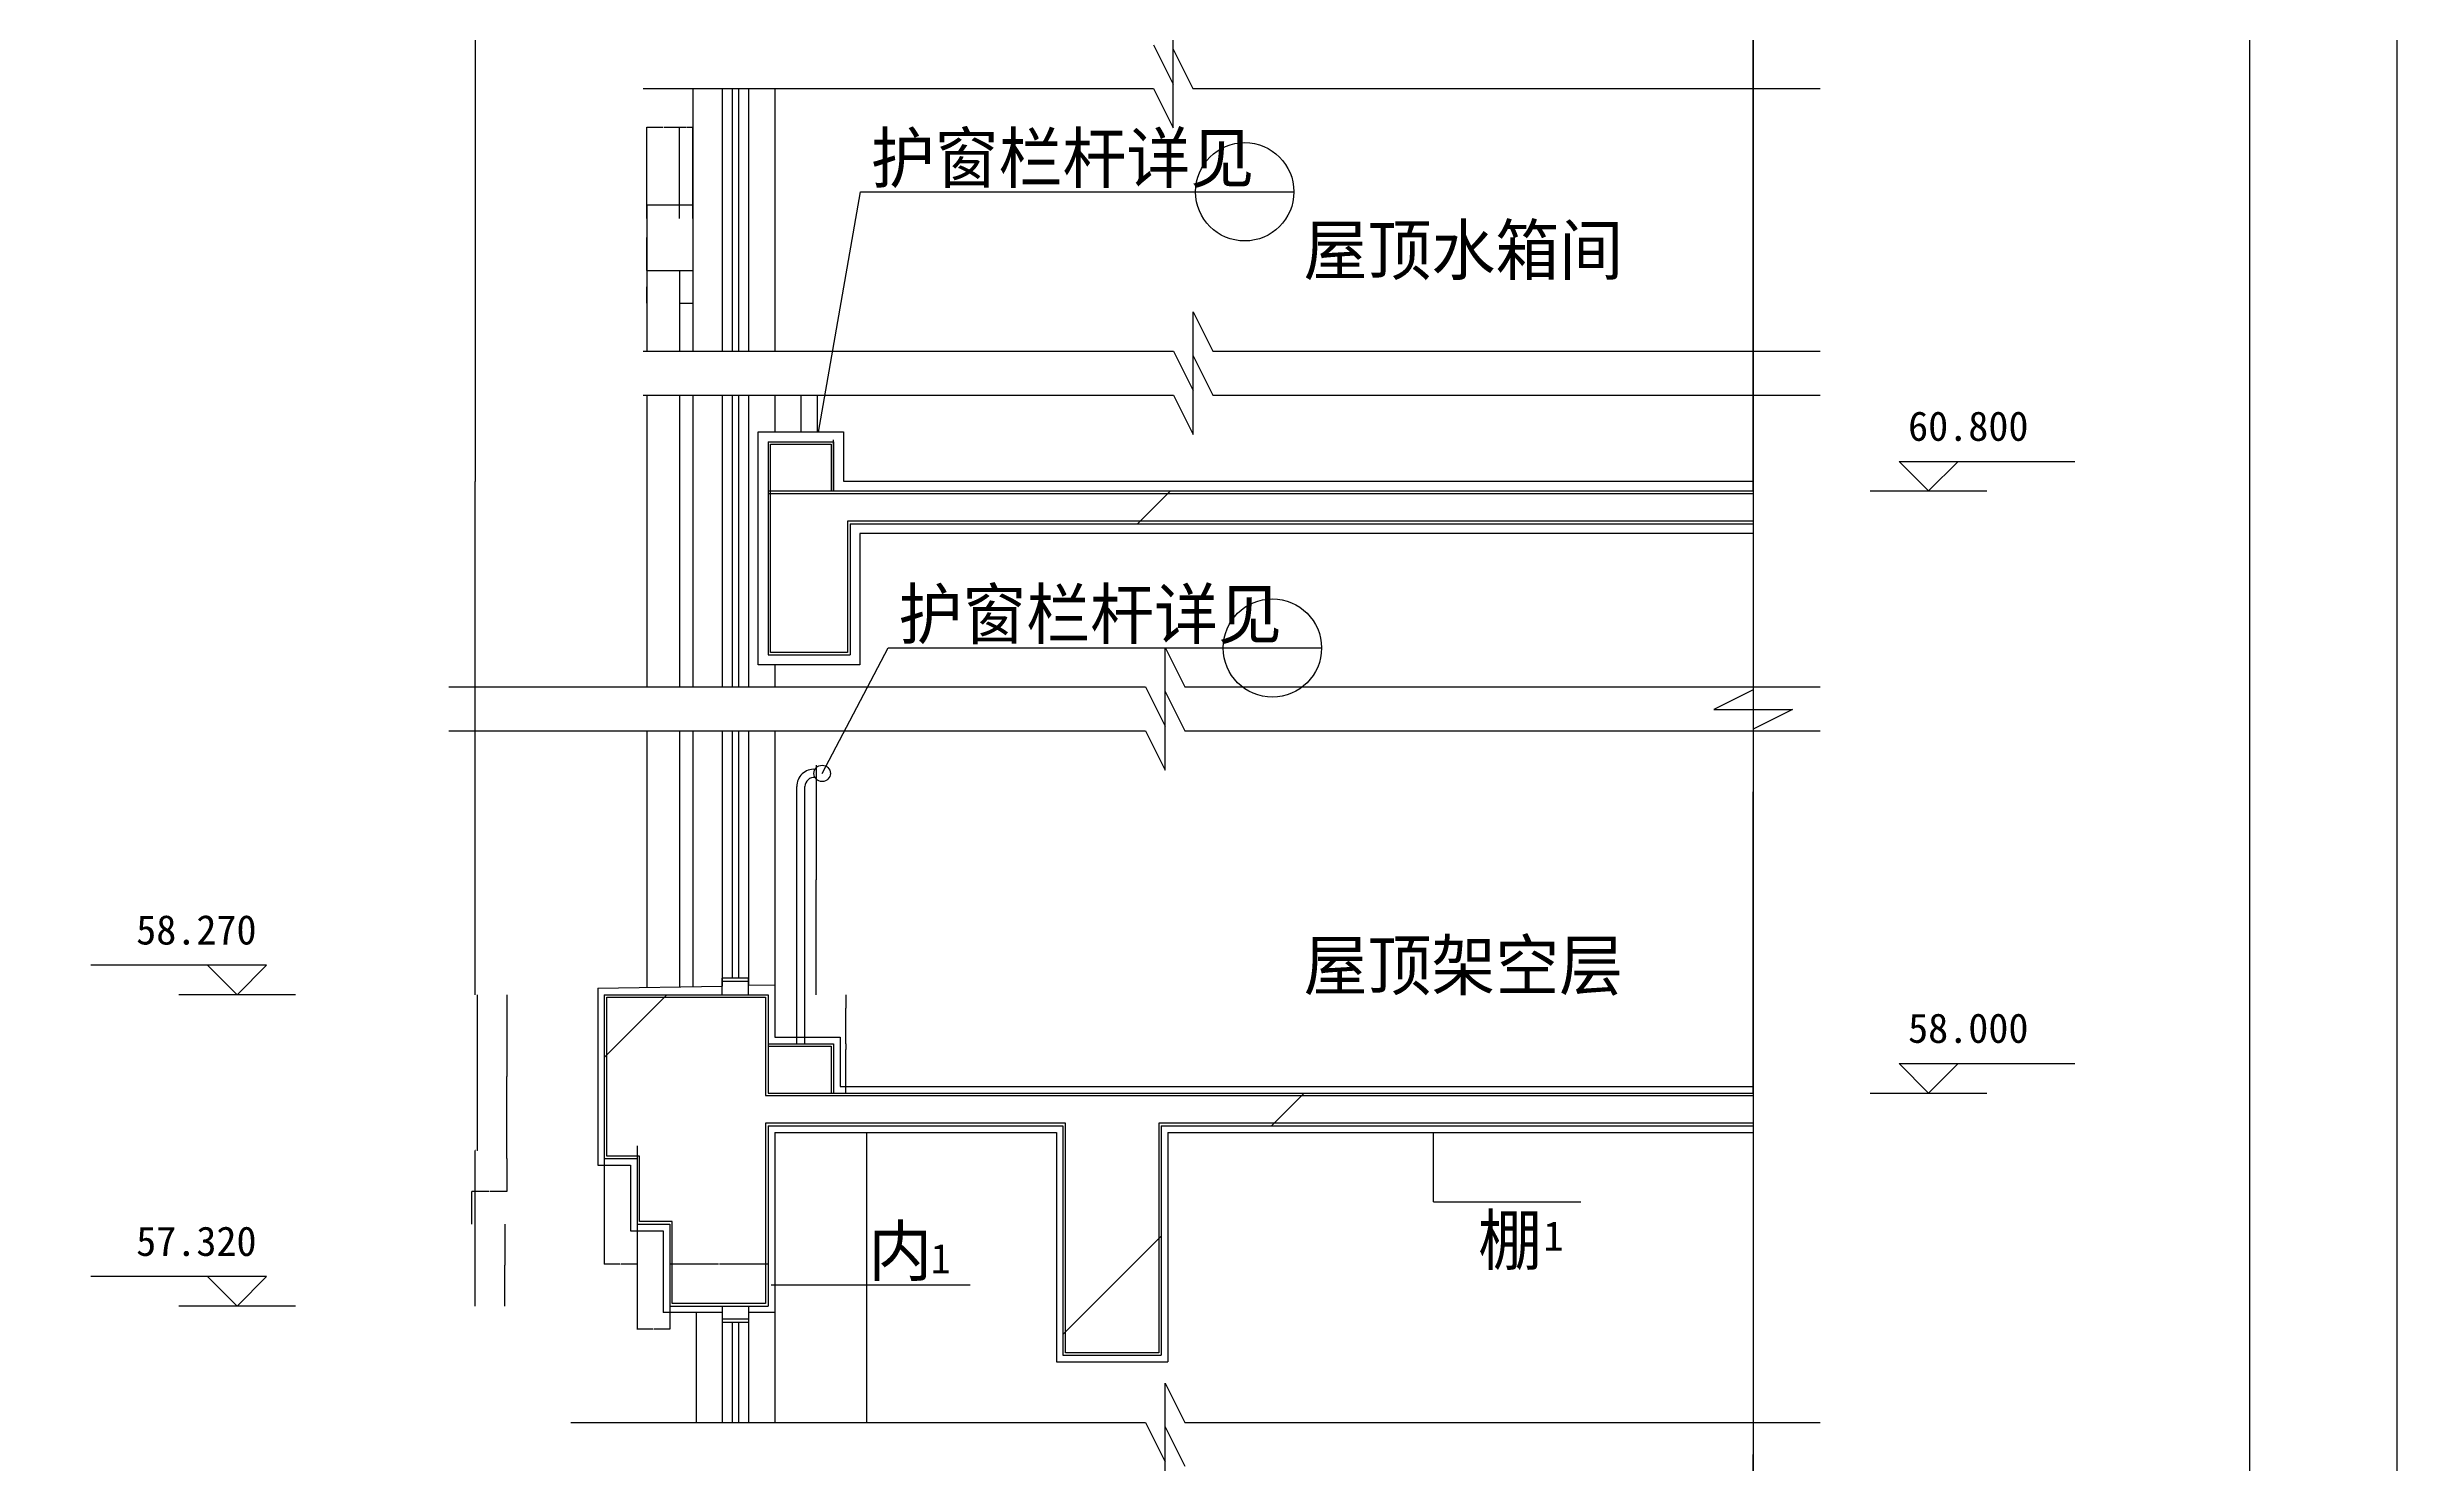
# Model space of a CAD drawing. Header units: metres. Extents: x -1000 to 40857, y 0 to 23917.
# Drawn here: x 5192 to 12365, y 12388 to 16710 of the extents above; entities that cross this region are included whole.
import ezdxf

# ---------------------------------------------------------------- set-up
doc = ezdxf.new("R2010")
doc.units = ezdxf.units.M
for name, color, linetype in [('HA', 43, 'Continuous'), ('PUB_DIM', 3, 'Continuous'), ('PUB_TEXT', 142, 'Continuous'), ('PUB_WALL', 255, 'Continuous'), ('STAIR', 2, 'Continuous'), ('WALL', 7, 'Continuous')]:
    doc.layers.add(name, color=color, linetype=linetype)
doc.dimstyles.get("Standard").update_dxf_attribs({"dimtxt": 2.5, "dimasz": 2.5, "dimexe": 1.25, "dimexo": 0.625, "dimtad": 1, "dimcen": 2.5, "dimazin": 3, "dimtfac": 1, "dimtmove": 0, "dimatfit": 3})
pattern_1 = [(45, (0, 0), (-1122.53, 1122.53), [])]

# ---------------------------------------------------------------- blocks, each defined once
blk = doc.blocks.new('_INDEX')
blk.add_line((-0.5, 0), (0.5, 0))
blk.add_circle((0, 0), 0.5)
blk = doc.blocks.new('*D2')
for p, q in [((7540.06, 14519.36), (7540.06, 14169.36)), ((7539.81, 14169.36), (7539.56, 14169.36)), ((7540.06, 13819.36), (7540.06, 14169.36)), ((7540.06, 14169.36), (7540.06, 14169.36)), ((7540.31, 14169.36), (7540.56, 14169.36))]:
    blk.add_line(p, q)
at = {"layer": 'Defpoints'}
for p in [(7540.06, 14519.36), (7540.06, 14169.36), (7540.06, 13819.36)]:
    blk.add_point(p, dxfattribs=at)
at = {"layer": 'PUB_DIM', "insert": (7540.06, 14170.485), "char_height": 1, "attachment_point": 5}
blk.add_mtext('700', dxfattribs=at)
blk = doc.blocks.new('*D3')
for p, q in [((6589.02, 13119.36), (6589.02, 12994.36)), ((6588.77, 12994.36), (6588.52, 12994.36)), ((6589.02, 12869.36), (6589.02, 12994.36)), ((6589.02, 12994.36), (6589.02, 12994.36)), ((6589.27, 12994.36), (6589.52, 12994.36))]:
    blk.add_line(p, q)
at = {"layer": 'Defpoints'}
for p in [(6589.02, 13119.36), (6589.02, 12994.36), (6589.02, 12869.36)]:
    blk.add_point(p, dxfattribs=at)
at = {"layer": 'PUB_DIM', "insert": (6589.02, 12995.485), "char_height": 1, "attachment_point": 5}
blk.add_mtext('250', dxfattribs=at)
blk = doc.blocks.new('*D4')
for p, q in [((6595.27, 13319.36), (6595.27, 13219.36)), ((6540.645, 13219.36), (6488.77, 13219.36)), ((6489.02, 13119.36), (6489.02, 13219.36)), ((6595.52, 13219.36), (6543.645, 13219.36))]:
    blk.add_line(p, q)
at = {"layer": 'Defpoints'}
for p in [(6595.27, 13319.36), (6595.27, 13219.36), (6489.02, 13119.36)]:
    blk.add_point(p, dxfattribs=at)
at = {"layer": 'PUB_DIM', "insert": (6542.145, 13219.36), "char_height": 1, "attachment_point": 5}
blk.add_mtext('200', dxfattribs=at)
blk = doc.blocks.new('*D5')
for p, q in [((6595.27, 13819.36), (6595.27, 13569.36)), ((6595.02, 13569.36), (6594.77, 13569.36)), ((6595.27, 13319.36), (6595.27, 13569.36)), ((6595.27, 13569.36), (6595.27, 13569.36)), ((6595.52, 13569.36), (6595.77, 13569.36))]:
    blk.add_line(p, q)
at = {"layer": 'Defpoints'}
for p in [(6595.27, 13819.36), (6595.27, 13569.36), (6595.27, 13319.36)]:
    blk.add_point(p, dxfattribs=at)
at = {"layer": 'PUB_DIM', "insert": (6595.27, 13570.485), "char_height": 1, "attachment_point": 5}
blk.add_mtext('500', dxfattribs=at)
blk = doc.blocks.new('*D7')
for p, q in [((7629.81, 13778.13), (7629.56, 13778.13)), ((7630.06, 13819.36), (7630.06, 13778.13)), ((7630.06, 13669.36), (7630.06, 13778.13)), ((7630.06, 13778.13), (7630.06, 13778.13)), ((7630.31, 13778.13), (7630.56, 13778.13))]:
    blk.add_line(p, q)
at = {"layer": 'Defpoints'}
for p in [(7630.06, 13819.36), (7630.06, 13778.13), (7630.06, 13669.36)]:
    blk.add_point(p, dxfattribs=at)
at = {"layer": 'PUB_DIM', "insert": (7630.06, 13779.255), "char_height": 1, "attachment_point": 5}
blk.add_mtext('150', dxfattribs=at)
blk = doc.blocks.new('*D8')
for p, q in [((7629.81, 13652.22), (7629.56, 13652.22)), ((7630.06, 13669.36), (7630.06, 13652.22)), ((7630.06, 13519.36), (7630.06, 13652.22)), ((7630.06, 13652.22), (7630.06, 13652.22)), ((7630.31, 13652.22), (7630.56, 13652.22))]:
    blk.add_line(p, q)
at = {"layer": 'Defpoints'}
for p in [(7630.06, 13669.36), (7630.06, 13652.22), (7630.06, 13519.36)]:
    blk.add_point(p, dxfattribs=at)
at = {"layer": 'PUB_DIM', "insert": (7630.06, 13653.345), "char_height": 1, "attachment_point": 5}
blk.add_mtext('150', dxfattribs=at)
blk = doc.blocks.new('*D9')
for p, q in [((7123, 16186.88), (7123, 16465.62)), ((7123.25, 16465.62), (7142, 16465.62)), ((7144, 16465.62), (7162.75, 16465.62)), ((7163, 16186.88), (7163, 16465.62))]:
    blk.add_line(p, q)
at = {"layer": 'Defpoints'}
for p in [(7123, 16465.62), (7123, 16186.88), (7163, 16186.88)]:
    blk.add_point(p, dxfattribs=at)
at = {"layer": 'PUB_DIM', "insert": (7143, 16465.62), "char_height": 1, "attachment_point": 5}
blk.add_mtext('40', dxfattribs=at)
blk = doc.blocks.new('*D10')
for p, q in [((7023, 16186.88), (7023, 16465.62)), ((7023.25, 16465.62), (7071.5, 16465.62)), ((7074.5, 16465.62), (7122.75, 16465.62)), ((7123, 16186.88), (7123, 16465.62))]:
    blk.add_line(p, q)
at = {"layer": 'Defpoints'}
for p in [(7023, 16465.62), (7023, 16186.88), (7123, 16186.88)]:
    blk.add_point(p, dxfattribs=at)
at = {"layer": 'PUB_DIM', "insert": (7073, 16465.62), "char_height": 1, "attachment_point": 5}
blk.add_mtext('100', dxfattribs=at)
blk = doc.blocks.new('*D11')
for p, q in [((7023, 16028.95), (7023, 15978.95)), ((7022.75, 15978.95), (7022.5, 15978.95)), ((7023, 15928.95), (7023, 15978.95)), ((7023, 15978.95), (7023, 15978.95)), ((7023.25, 15978.95), (7023.5, 15978.95))]:
    blk.add_line(p, q)
at = {"layer": 'Defpoints'}
for p in [(7023, 16028.95), (7023, 15978.95), (7023, 15928.95)]:
    blk.add_point(p, dxfattribs=at)
at = {"layer": 'PUB_DIM', "insert": (7023, 15980.075), "char_height": 1, "attachment_point": 5}
blk.add_mtext('100', dxfattribs=at)
blk = doc.blocks.new('*D12')
for p, q in [((7023, 16228.95), (7023, 16128.95)), ((7022.75, 16128.95), (7022.5, 16128.95)), ((7023, 16028.95), (7023, 16128.95)), ((7023, 16128.95), (7023, 16128.95)), ((7023.25, 16128.95), (7023.5, 16128.95))]:
    blk.add_line(p, q)
at = {"layer": 'Defpoints'}
for p in [(7023, 16228.95), (7023, 16128.95), (7023, 16028.95)]:
    blk.add_point(p, dxfattribs=at)
at = {"layer": 'PUB_DIM', "insert": (7023, 16130.075), "char_height": 1, "attachment_point": 5}
blk.add_mtext('200', dxfattribs=at)
blk = doc.blocks.new('*D16')
for p, q in [((7592.75, 15512.37), (7592.5, 15512.37)), ((7593, 15355.95), (7593, 15512.37)), ((7593, 15505.95), (7593, 15512.37)), ((7593, 15512.37), (7593, 15512.37)), ((7593.25, 15512.37), (7593.5, 15512.37))]:
    blk.add_line(p, q)
at = {"layer": 'Defpoints'}
for p in [(7593, 15512.37), (7593, 15505.95), (7593, 15355.95)]:
    blk.add_point(p, dxfattribs=at)
at = {"insert": (7593, 15513.495), "char_height": 1, "attachment_point": 5}
blk.add_mtext('150', dxfattribs=at)
blk = doc.blocks.new('*D40')
for p, q in [((6499.02, 16950.76), (6499.02, 15385.06)), ((6498.77, 15385.06), (6498.52, 15385.06)), ((6499.02, 13819.36), (6499.02, 15385.06)), ((6499.02, 15385.06), (6499.02, 15385.06)), ((6499.27, 15385.06), (6499.52, 15385.06))]:
    blk.add_line(p, q)
at = {"layer": 'Defpoints'}
for p in [(6499.02, 16950.76), (6499.02, 15385.06), (6499.02, 13819.36)]:
    blk.add_point(p, dxfattribs=at)
at = {"layer": 'PUB_DIM', "insert": (6499.02, 15386.185), "char_height": 1, "attachment_point": 5}
blk.add_mtext('5300', dxfattribs=at)
blk = doc.blocks.new('*D41')
for p, q in [((6505.27, 13819.36), (6505.27, 13344.36)), ((6500.145, 13344.36), (6498.77, 13344.36)), ((6499.02, 12869.36), (6499.02, 13344.36)), ((6505.52, 13344.36), (6504.145, 13344.36))]:
    blk.add_line(p, q)
at = {"layer": 'Defpoints'}
for p in [(6505.27, 13819.36), (6505.27, 13344.36), (6499.02, 12869.36)]:
    blk.add_point(p, dxfattribs=at)
at = {"layer": 'PUB_DIM', "insert": (6502.145, 13344.36), "char_height": 1, "attachment_point": 5}
blk.add_mtext('6,25', dxfattribs=at)
blk = doc.blocks.new('*D42')
for p, q in [((7093, 13108.32), (7093, 12997.65)), ((7393, 13108.32), (7393, 12997.65)), ((7241.5, 12997.65), (7092.75, 12997.65)), ((7393.25, 12997.65), (7244.5, 12997.65))]:
    blk.add_line(p, q)
at = {"layer": 'Defpoints'}
for p in [(7093, 13108.32), (7393, 13108.32), (7393, 12997.65)]:
    blk.add_point(p, dxfattribs=at)
at = {"layer": 'PUB_DIM', "insert": (7243, 12997.65), "char_height": 1, "attachment_point": 5}
blk.add_mtext('300', dxfattribs=at)
blk = doc.blocks.new('*D43')
for p, q in [((6993, 13358.32), (6993, 12799.08)), ((7093, 13108.32), (7093, 12799.08)), ((7041.5, 12799.08), (6992.75, 12799.08)), ((7093.25, 12799.08), (7044.5, 12799.08))]:
    blk.add_line(p, q)
at = {"layer": 'Defpoints'}
for p in [(6993, 13358.32), (7093, 13108.32), (7093, 12799.08)]:
    blk.add_point(p, dxfattribs=at)
at = {"layer": 'PUB_DIM', "insert": (7043, 12799.08), "char_height": 1, "attachment_point": 5}
blk.add_mtext('100', dxfattribs=at)
blk = doc.blocks.new('*D44')
for p, q in [((6893, 13558.32), (6893, 12997.65)), ((6993, 13358.32), (6993, 12997.65)), ((6941.5, 12997.65), (6892.75, 12997.65)), ((6993.25, 12997.65), (6944.5, 12997.65))]:
    blk.add_line(p, q)
at = {"layer": 'Defpoints'}
for p in [(6893, 13558.32), (6993, 13358.32), (6993, 12997.65)]:
    blk.add_point(p, dxfattribs=at)
at = {"layer": 'PUB_DIM', "insert": (6943, 12997.65), "char_height": 1, "attachment_point": 5}
blk.add_mtext('100', dxfattribs=at)
blk = doc.blocks.new('*D53')
for p, q in [((10399.93, 18515.99), (10399.93, 16935.97)), ((10399.68, 16935.97), (10399.43, 16935.97)), ((10399.93, 15355.95), (10399.93, 16935.97)), ((10399.93, 16935.97), (10399.93, 16935.97)), ((10400.18, 16935.97), (10400.43, 16935.97))]:
    blk.add_line(p, q)
at = {"layer": 'Defpoints'}
for p in [(10399.93, 18515.99), (10399.93, 16935.97), (10399.93, 15355.95)]:
    blk.add_point(p, dxfattribs=at)
at = {"layer": 'PUB_DIM', "insert": (10399.93, 16937.095), "char_height": 1, "attachment_point": 5}
blk.add_mtext('5000', dxfattribs=at)
blk = doc.blocks.new('*D54')
for p, q in [((10399.96, 15355.95), (10399.96, 14437.66)), ((10399.71, 14437.66), (10399.46, 14437.66)), ((10399.96, 13519.36), (10399.96, 14437.66)), ((10399.96, 14437.66), (10399.96, 14437.66)), ((10400.21, 14437.66), (10400.46, 14437.66))]:
    blk.add_line(p, q)
at = {"layer": 'Defpoints'}
for p in [(10399.96, 15355.95), (10399.96, 14437.66), (10399.96, 13519.36)]:
    blk.add_point(p, dxfattribs=at)
at = {"layer": 'PUB_DIM', "insert": (10399.96, 14438.785), "char_height": 1, "attachment_point": 5}
blk.add_mtext('2800', dxfattribs=at)
blk = doc.blocks.new('*D55')
for p, q in [((10399.96, 13519.36), (10399.96, 12416.45)), ((10399.71, 12416.45), (10399.46, 12416.45)), ((10399.96, 11313.54), (10399.96, 12416.45)), ((10399.96, 12416.45), (10399.96, 12416.45)), ((10400.21, 12416.45), (10400.46, 12416.45))]:
    blk.add_line(p, q)
at = {"layer": 'Defpoints'}
for p in [(10399.96, 13519.36), (10399.96, 12416.45), (10399.96, 11313.54)]:
    blk.add_point(p, dxfattribs=at)
at = {"layer": 'PUB_DIM', "insert": (10399.96, 12417.575), "char_height": 1, "attachment_point": 5}
blk.add_mtext('2900', dxfattribs=at)

msp = doc.modelspace()

# ---------------------------------------------------------------- hatches: boundary and pattern name
at = {"layer": 'HA'}
h = msp.add_hatch(dxfattribs=at)
h.set_pattern_fill('AR-CONC', scale=10)
h.paths.add_polyline_path([(7393, 15355.95), (7593, 15355.95), (7593, 15505.95), (7393, 15505.95)])
h = msp.add_hatch(dxfattribs=at)
h.set_pattern_fill('AN31C', scale=500)
h.set_pattern_definition(pattern_1)
h.paths.add_polyline_path([(7643, 15255.95), (10399.96, 15255.95), (10399.96, 15355.95), (7393, 15355.95), (7393, 14855.95), (7643, 14855.95)])
h = msp.add_hatch(dxfattribs=at)
h.set_pattern_fill('AN31C', scale=500)
h.set_pattern_definition(pattern_1)
h.paths.add_polyline_path([(8593, 13419.36), (10399.96, 13419.36), (10399.96, 13519.36), (7393, 13519.36), (7393, 13819.36), (6893, 13819.36), (6893, 13319.36), (6993, 13319.36), (6993, 13119.36), (7093, 13119.36), (7093, 12869.36), (7393, 12869.36), (7393, 13419.36), (8293, 13419.36), (8293, 12719.36), (8593, 12719.36)])
h = msp.add_hatch(dxfattribs=at)
h.set_pattern_fill('AR-CONC', scale=10)
h.paths.add_polyline_path([(7593, 13519.36), (7593, 13669.36), (7393, 13669.36), (7393, 13519.36)])

# ---------------------------------------------------------------- linework, layer by layer
for p, q in [((7163, 16583.4), (7163, 15782.38)), ((7253, 16583.4), (7253, 15782.38)), ((7283, 16583.4), (7283, 15782.38)), ((7303, 16583.4), (7303, 15782.38)), ((7333, 16583.4), (7333, 15782.38)), ((7413, 16583.4), (7413, 15782.38)), ((7023, 16228.95), (7163, 16228.95)), ((7023, 16228.95), (7023, 15782.38)), ((7023, 16028.95), (7163, 16028.95)), ((7123, 16028.95), (7123, 15782.38)), ((7123, 15928.95), (7163, 15928.95)), ((7023, 15648.56), (7023, 14758.02)), ((7123, 15648.56), (7123, 14758.02)), ((7163, 15648.56), (7163, 14758.02)), ((7253, 15648.56), (7253, 14758.02)), ((7283, 15648.56), (7283, 14758.02)), ((7303, 15648.56), (7303, 14758.02)), ((7333, 15648.56), (7333, 14758.02)), ((7413, 15648.56), (7413, 15535.95)), ((7493, 15648.56), (7493, 15535.95)), ((7543, 15648.56), (7543, 15535.95)), ((7413, 14825.95), (7413, 14758.02)), ((7023, 14624.2), (7023, 13840.79)), ((7123, 14624.2), (7123, 13843.17)), ((7163, 14624.2), (7163, 13844.13)), ((7253, 14624.2), (7253, 13845.79)), ((7283, 14624.2), (7283, 13869.36)), ((7303, 14624.2), (7303, 13869.36)), ((7333, 14624.2), (7333, 13848.17)), ((7413, 14624.2), (7413, 13689.36)), ((7480.5, 13669.36), (7480.5, 14454.36)), ((7505.5, 13669.36), (7505.5, 14454.36)), ((6873, 13839.36), (7253, 13845.79)), ((7333, 13869.36), (7253, 13869.36)), ((7253, 13819.36), (7253, 13869.36)), ((7333, 13859.36), (7253, 13859.36)), ((7333, 13819.36), (7333, 13869.36)), ((7333, 13848.17), (7413, 13849.84)), ((6873, 13839.36), (6873, 13299.36)), ((7413, 13689.36), (7613, 13689.36)), ((7613, 13689.36), (7613, 13539.36)), ((7613, 13539.36), (10399.96, 13539.36)), ((7413, 13399.36), (8273, 13399.36)), ((7413, 13399.36), (7413, 12849.36)), ((7693, 13399.36), (7693, 12514.56)), ((8273, 13399.36), (8273, 12699.36)), ((8613, 13399.36), (10399.96, 13399.36)), ((8613, 13399.36), (8613, 12699.36)), ((9423.47, 13186.91), (9423.47, 13399.36)), ((6873, 13299.36), (6973, 13299.36)), ((6973, 13299.36), (6973, 13099.36)), ((6973, 13099.36), (7073, 13099.36)), ((7073, 13099.36), (7073, 12849.36)), ((7253, 12849.36), (7073, 12849.36)), ((7173, 12849.36), (7173, 12514.56)), ((7253, 12869.36), (7253, 12514.56)), ((7253, 12869.36), (7253, 12819.36)), ((7333, 12869.36), (7333, 12514.56)), ((7333, 12869.36), (7333, 12819.36)), ((7413, 12849.36), (7333, 12849.36)), ((7413, 12849.36), (7413, 12514.56)), ((7333, 12829.36), (7253, 12829.36)), ((7333, 12819.36), (7253, 12819.36)), ((7283, 12819.36), (7283, 12514.56)), ((7303, 12819.36), (7303, 12514.56)), ((8273, 12699.36), (8613, 12699.36))]:
    msp.add_line(p, q)
for points in [[(-1000.28, 23849.94), (12364.72, 23849.94), (12364.72, 4949.94), (-1000.28, 4949.94)], [(-550.28, 22724.94), (11914.72, 22724.94), (11914.72, 5399.94), (-550.28, 5399.94)]]:
    msp.add_lwpolyline(points, close=True)
for points in [[(11914.72, 22724.94), (11914.72, 5399.94), (-550.28, 5399.94), (-550.28, 22724.94), (11914.72, 22724.94)], [(10399.96, 15225.95), (7673, 15225.95), (7673, 14825.95), (7363, 14825.95), (7363, 15535.95), (7623, 15535.95), (7623, 15385.95), (10399.96, 15385.95)]]:
    msp.add_lwpolyline(points)
msp.add_circle((7558, 14494.36), 25)
for radius, start in [(52.5, 86.41), (27.5, 82.73)]:
    msp.add_arc((7533, 14454.36), radius, start, 180)
at = {"layer": 'PUB_DIM'}
for p, q in [((10844.81, 15445.95), (11024.81, 15445.95)), ((10934.81, 15355.95), (10844.81, 15445.95)), ((11024.81, 15445.95), (10934.81, 15355.95)), ((11024.81, 15445.95), (11381.39, 15445.95)), ((10756.53, 15355.95), (11113.1, 15355.95)), ((5682.22, 13909.36), (5325.65, 13909.36)), ((5862.22, 13909.36), (5682.22, 13909.36)), ((5682.22, 13909.36), (5772.22, 13819.36)), ((5772.22, 13819.36), (5862.22, 13909.36)), ((5950.5, 13819.36), (5593.93, 13819.36)), ((10844.81, 13609.36), (11024.81, 13609.36)), ((10934.81, 13519.36), (10844.81, 13609.36)), ((11024.81, 13609.36), (10934.81, 13519.36)), ((11024.81, 13609.36), (11381.39, 13609.36)), ((10756.53, 13519.36), (11113.1, 13519.36)), ((5682.22, 12959.36), (5325.65, 12959.36)), ((5862.22, 12959.36), (5682.22, 12959.36)), ((5682.22, 12959.36), (5772.22, 12869.36)), ((5772.22, 12869.36), (5862.22, 12959.36)), ((5950.5, 12869.36), (5593.93, 12869.36))]:
    msp.add_line(p, q, dxfattribs=at)
at = {"layer": 'PUB_TEXT'}
for p, q in [((7546.5, 15535.5), (7675.01, 16268.57)), ((7675.01, 16268.57), (8697.76, 16268.57)), ((7558, 14494.36), (7759.46, 14876.95)), ((7759.46, 14876.95), (8782.21, 14876.95)), ((9423.47, 13186.91), (9873.29, 13186.91)), ((7402.69, 12934.01), (8010.21, 12934.01))]:
    msp.add_line(p, q, dxfattribs=at)
at = {"layer": 'PUB_WALL'}
for points in [[(10399.96, 15263.45), (7635.5, 15263.45), (7635.5, 14863.45), (7400.5, 14863.45), (7400.5, 15498.45), (7585.5, 15498.45), (7585.5, 15355.95)], [(7393, 15348.45), (10399.96, 15348.45)], [(10399.96, 13426.86), (8585.5, 13426.86), (8585.5, 12726.86), (8300.5, 12726.86), (8300.5, 13426.86), (7385.5, 13426.86), (7385.5, 12876.86), (7100.5, 12876.86), (7100.5, 13126.86), (7000.5, 13126.86), (7000.5, 13326.86), (6900.5, 13326.86), (6900.5, 13811.86), (7385.5, 13811.86), (7385.5, 13511.86), (10399.96, 13511.86)], [(7393, 13661.86), (7585.5, 13661.86), (7585.5, 13519.36)]]:
    msp.add_lwpolyline(points, dxfattribs=at)
at = {"layer": 'STAIR'}
for p, q in [((10399.96, 21336.21), (10399.96, 14748.87)), ((8628.89, 16597.23), (8628.89, 16837.23)), ((8568.89, 16717.23), (8628.89, 16597.23)), ((8628.89, 16463.4), (8628.89, 16703.4)), ((8628.89, 16703.4), (8688.89, 16583.4)), ((7011.73, 16583.4), (8568.89, 16583.4)), ((8568.89, 16583.4), (8628.89, 16463.4)), ((8688.89, 16583.4), (10604.14, 16583.4)), ((8690.74, 15902.38), (8750.74, 15782.38)), ((8690.74, 15662.38), (8690.74, 15902.38)), ((7011.73, 15782.38), (8630.74, 15782.38)), ((8630.74, 15782.38), (8690.74, 15662.38)), ((8750.74, 15782.38), (10604.14, 15782.38)), ((8690.74, 15768.56), (8750.74, 15648.56)), ((8690.74, 15528.56), (8690.74, 15768.56)), ((7011.73, 15648.56), (8630.74, 15648.56)), ((8630.74, 15648.56), (8690.74, 15528.56)), ((8750.74, 15648.56), (10604.14, 15648.56)), ((10399.96, 15220.51), (10399.96, 14748.87)), ((8604.53, 14878.02), (8664.53, 14758.02)), ((8604.53, 14638.02), (8604.53, 14878.02)), ((6418.26, 14758.02), (8544.53, 14758.02)), ((8544.53, 14758.02), (8604.53, 14638.02)), ((8604.53, 14744.2), (8664.53, 14624.2)), ((8604.53, 14504.2), (8604.53, 14744.2)), ((8664.53, 14758.02), (10604.14, 14758.02)), ((10399.96, 14748.87), (10279.96, 14688.87)), ((10279.96, 14688.87), (10519.96, 14688.87)), ((10519.96, 14688.87), (10399.96, 14628.87)), ((6418.26, 14624.2), (8544.53, 14624.2)), ((8544.53, 14624.2), (8604.53, 14504.2)), ((8664.53, 14624.2), (10604.14, 14624.2)), ((10399.96, 14628.87), (10399.96, 14157.22)), ((10399.96, 14628.87), (10399.96, 7360.47)), ((8604.53, 12634.56), (8664.53, 12514.56)), ((8604.53, 12394.56), (8604.53, 12634.56)), ((6790.56, 12514.56), (8544.53, 12514.56)), ((8544.53, 12514.56), (8604.53, 12394.56)), ((8604.53, 12500.74), (8664.53, 12380.74)), ((8604.53, 12260.74), (8604.53, 12500.74)), ((8664.53, 12514.56), (10604.14, 12514.56))]:
    msp.add_line(p, q, dxfattribs=at)
at = {"layer": 'WALL'}
for p, q in [((7393, 15505.95), (7393, 14855.95)), ((7393, 15505.95), (7593, 15505.95)), ((7593, 15505.95), (7593, 15355.95)), ((7393, 15355.95), (10399.96, 15355.95)), ((7643, 15255.95), (7643, 14855.95)), ((7643, 15255.95), (10399.96, 15255.95)), ((7393, 14855.95), (7643, 14855.95)), ((6893, 13819.36), (6893, 13319.36)), ((6893, 13819.36), (7393, 13819.36)), ((7393, 13819.36), (7393, 13519.36)), ((7393, 13669.36), (7593, 13669.36)), ((7593, 13669.36), (7593, 13519.36)), ((7393, 13519.36), (10399.96, 13519.36)), ((7393, 13419.36), (7393, 12869.36)), ((7393, 13419.36), (8293, 13419.36)), ((8293, 13419.36), (8293, 12719.36)), ((8593, 13419.36), (8593, 12719.36)), ((8593, 13419.36), (10399.96, 13419.36)), ((6893, 13319.36), (6993, 13319.36)), ((6993, 13319.36), (6993, 13119.36)), ((6993, 13119.36), (7093, 13119.36)), ((7093, 13119.36), (7093, 12869.36)), ((7093, 12869.36), (7393, 12869.36)), ((8293, 12719.36), (8593, 12719.36))]:
    msp.add_line(p, q, dxfattribs=at)

# ---------------------------------------------------------------- block references
at = {"layer": 'PUB_DIM', "xscale": 300, "yscale": 300, "zscale": 300}
for p in [(8847.76, 16268.57), (8932.21, 14876.95)]:
    msp.add_blockref('_INDEX', p, dxfattribs=at)

# ---------------------------------------------------------------- texts
at = {"layer": 'PUB_DIM'}
for s, p in [('60.800', (10872.5, 15508.95)), ('58.270', (5464.25, 13972.36)), ('58.000', (10872.5, 13672.36)), ('57.320', (5464.25, 13022.36))]:
    msp.add_text(s, height=90, dxfattribs=at).set_placement(p)
at = {"layer": 'PUB_TEXT'}
for s, height, p in [('护窗栏杆详见', 150, (7706.48, 16296.91)), ('屋顶水箱间', 150, (9027.59, 16015.75)), ('护窗栏杆详见', 150, (7790.93, 14905.3)), ('屋顶架空层', 150, (9027.59, 13834.04)), ('内', 150, (7699.22, 12962.35)), ('棚', 150, (9559.81, 12996.06)), ('1', 90, (7889.17, 12969.58)), ('1', 90, (9759.48, 13038.21))]:
    msp.add_text(s, height=height, dxfattribs=at).set_placement(p)

# ---------------------------------------------------------------- dimensions: what is measured, and where the dimension line sits
dim = msp.add_linear_dim(base=(7593, 15512.37), p1=(7593, 15355.95), p2=(7593, 15505.95), text='150', dimstyle='Standard')
dim.commit()
dim.dimension.update_dxf_attribs({"geometry": '*D16', "text_midpoint": (7593, 15513.495)})
at = {"layer": 'PUB_DIM'}
for base, p1, p2, text, picture, middle in [((10399.93, 16935.97), (10399.93, 15355.95), (10399.93, 18515.99), '5000', '*D53', (10399.93, 16937.095)), ((6499.02, 15385.06), (6499.02, 16950.76), (6499.02, 13819.36), '5300', '*D40', (6499.02, 15386.185)), ((7023, 16465.62), (7023, 16186.88), (7123, 16186.88), '100', '*D10', (7073, 16465.62)), ((7123, 16465.62), (7123, 16186.88), (7163, 16186.88), '40', '*D9', (7143, 16465.62)), ((7023, 16128.95), (7023, 16028.95), (7023, 16228.95), '200', '*D12', (7023, 16130.075)), ((7023, 15978.95), (7023, 16028.95), (7023, 15928.95), '100', '*D11', (7023, 15980.075)), ((10399.96, 14437.66), (10399.96, 15355.95), (10399.96, 13519.36), '2800', '*D54', (10399.96, 14438.785)), ((7540.06, 14169.36), (7540.06, 14519.36), (7540.06, 13819.36), '700', '*D2', (7540.06, 14170.485)), ((6595.27, 13569.36), (6595.27, 13819.36), (6595.27, 13319.36), '500', '*D5', (6595.27, 13570.485)), ((7630.06, 13778.13), (7630.06, 13669.36), (7630.06, 13819.36), '150', '*D7', (7630.06, 13779.255)), ((7630.06, 13652.22), (7630.06, 13669.36), (7630.06, 13519.36), '150', '*D8', (7630.06, 13653.345)), ((10399.96, 12416.45), (10399.96, 11313.54), (10399.96, 13519.36), '2900', '*D55', (10399.96, 12417.575)), ((6595.27, 13219.36), (6595.27, 13319.36), (6489.02, 13119.36), '200', '*D4', (6542.145, 13219.36)), ((6589.02, 12994.36), (6589.02, 13119.36), (6589.02, 12869.36), '250', '*D3', (6589.02, 12995.485))]:
    dim = msp.add_linear_dim(base=base, p1=p1, p2=p2, text=text, dimstyle='Standard', dxfattribs=at)
    dim.commit()
    dim.dimension.update_dxf_attribs({"geometry": picture, "text_midpoint": middle})
for base, p1, p2, picture, middle in [((6505.27, 13344.36), (6505.27, 13819.36), (6499.02, 12869.36), '*D41', (6502.145, 13344.36)), ((6993, 12997.65), (6993, 13358.32), (6893, 13558.32), '*D44', (6943, 12997.65)), ((7093, 12799.08), (7093, 13108.32), (6993, 13358.32), '*D43', (7043, 12799.08)), ((7393, 12997.65), (7393, 13108.32), (7093, 13108.32), '*D42', (7243, 12997.65))]:
    dim = msp.add_linear_dim(base=base, p1=p1, p2=p2, dimstyle='Standard', dxfattribs=at)
    dim.commit()
    dim.dimension.update_dxf_attribs({"geometry": picture, "text_midpoint": middle})

doc.saveas('drawing.dxf')
